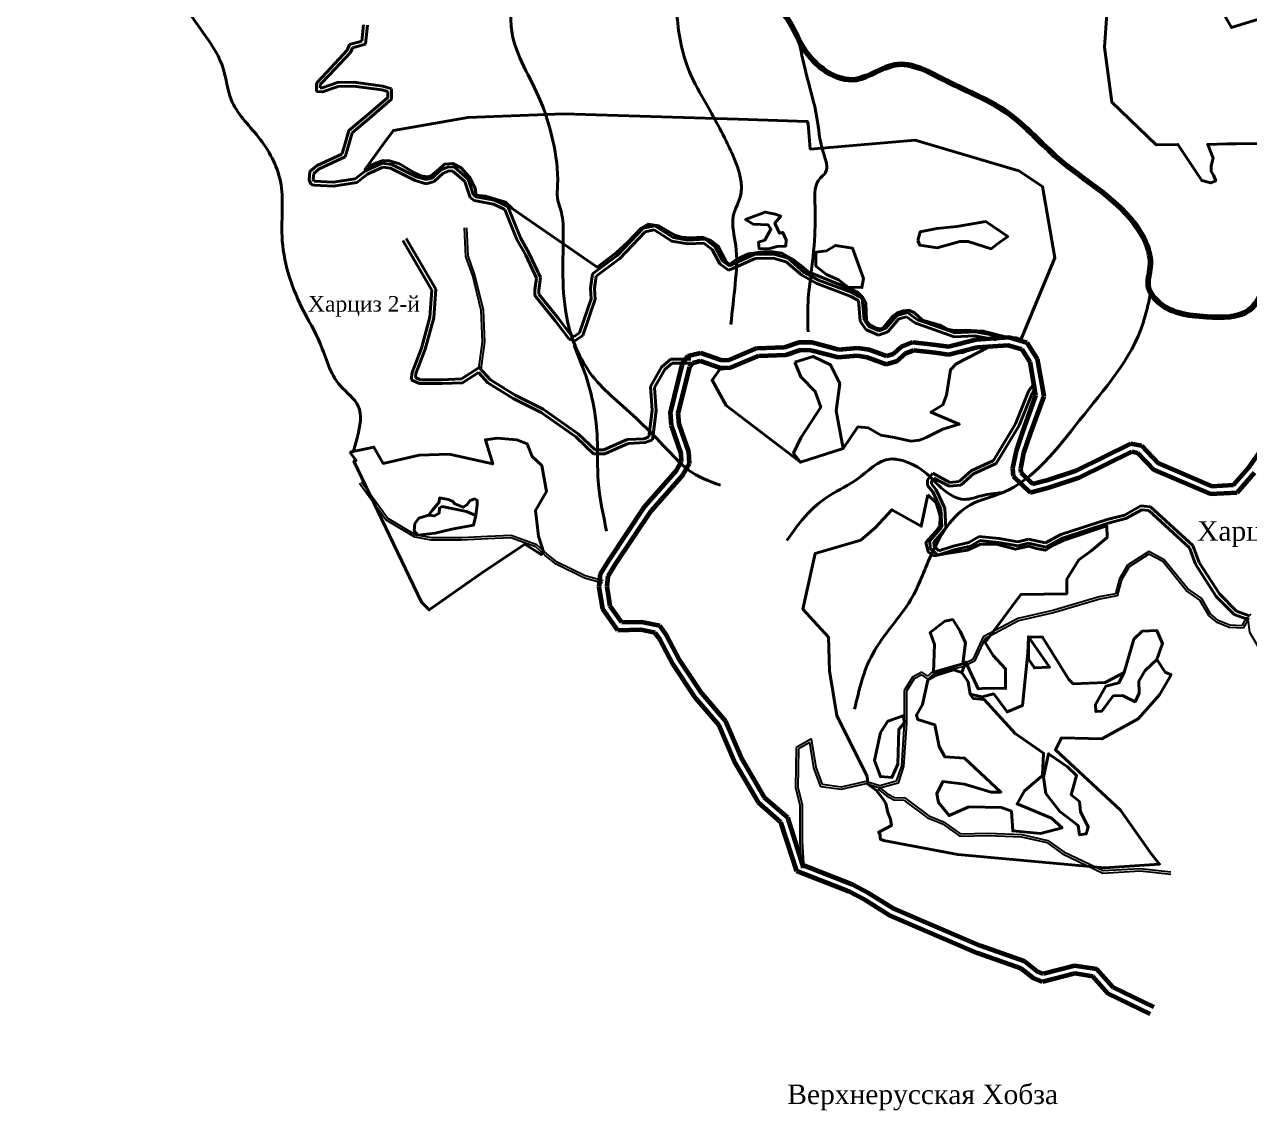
# Model space of a CAD drawing. Header units: millimetres. Extents: x 40855 to 2202492, y 65392 to 344450.
# Drawn here: x 48431 to 51570, y 65392 to 68175 of the extents above; entities that cross this region are included whole.
import ezdxf

# ---------------------------------------------------------------- set-up
doc = ezdxf.new("R2010")
doc.units = ezdxf.units.MM
for name, color, linetype in [('Дороги', 7, 'Continuous'), ('Земли Солох-аул чая кадастр', 192, 'Continuous'), ('Ручьи', 5, 'Continuous'), ('Чайные плантации', 1, 'Continuous'), ('Чайные плантации заbрошенные', 6, 'Continuous'), ('Чайные плантации заросшие лесом', 3, 'Continuous')]:
    doc.layers.add(name, color=color, linetype=linetype)
doc.styles.get("Standard").update_dxf_attribs({"font": 'TIMES.TTF'})

msp = doc.modelspace()

# ---------------------------------------------------------------- linework, layer by layer
at = {"layer": 'Дороги', "lineweight": 40}
for p, q in [((49295, 68132.8, 100), (49299.4, 68174.8, 100)), ((49304.3, 68125, 100), (49309.4, 68173.7, 100)), ((49263.6, 68124.1, 100), (49295, 68132.8, 100)), ((49205, 68053.3, 100), (49257.4, 68109.2, 100)), ((49212.3, 68046.4, 100), (49266, 68103.7, 100)), ((49257.4, 68109.2, 100), (49263.6, 68124.1, 100)), ((49266, 68103.7, 100), (49270.9, 68115.8, 100)), ((49270.9, 68115.8, 100), (49304.3, 68125, 100)), ((49178.7, 68025.3, 100), (49205, 68053.3, 100)), ((49188.7, 68021.4, 100), (49212.3, 68046.4, 100)), ((49178.7, 68003.5, 100), (49178.7, 68025.3, 100)), ((49194.5, 68002.6, 100), (49178.7, 68003.5, 100)), ((49188.7, 68012.9, 100), (49188.7, 68021.4, 100)), ((49193.1, 68012.7, 100), (49188.7, 68012.9, 100)), ((49232.9, 68026.5, 100), (49193.1, 68012.7, 100)), ((49234.7, 68016.6, 100), (49194.5, 68002.6, 100)), ((49274.6, 68027.5, 100), (49232.9, 68026.5, 100)), ((49274, 68017.4, 100), (49234.7, 68016.6, 100)), ((49346.6, 68007.8, 100), (49274, 68017.4, 100)), ((49348.7, 68017.6, 100), (49274.6, 68027.5, 100)), ((49361.5, 68003.5, 100), (49346.6, 68007.8, 100)), ((49371.5, 68010.9, 100), (49348.7, 68017.6, 100)), ((49361.5, 67988.6, 100), (49361.5, 68003.5, 100)), ((49371.5, 67984, 100), (49371.5, 68010.9, 100)), ((49307.6, 67941.8, 100), (49361.5, 67988.6, 100)), ((49314.1, 67934.1, 100), (49371.5, 67984, 100)), ((49261.9, 67903.8, 100), (49307.6, 67941.8, 100)), ((49270.7, 67898.1, 100), (49314.1, 67934.1, 100)), ((49250.3, 67864.4, 100), (49261.9, 67903.8, 100)), ((49259.9, 67861.5, 100), (49270.7, 67898.1, 100)), ((49244.1, 67843.5, 100), (49250.3, 67864.4, 100)), ((49252.4, 67836.3, 100), (49259.9, 67861.5, 100)), ((49162.1, 67798.6, 100), (49180.6, 67814.1, 100)), ((49180.6, 67814.1, 100), (49244.1, 67843.5, 100)), ((49186, 67805.5, 100), (49252.4, 67836.3, 100)), ((49347, 67819.7, 100), (49304.8, 67800.3, 100)), ((49371.6, 67816.8, 100), (49347, 67819.7, 100)), ((49435.4, 67785.2, 100), (49371.6, 67816.8, 100)), ((49160.5, 67777.7, 100), (49162.1, 67798.6, 100)), ((49170.6, 67779.1, 100), (49171.7, 67793.6, 100)), ((49171.7, 67793.6, 100), (49186, 67805.5, 100)), ((49304.8, 67800.3, 100), (49278.1, 67780.2, 100)), ((49309.9, 67791.6, 100), (49282.1, 67770.7, 100)), ((49348.6, 67809.4, 100), (49309.9, 67791.6, 100)), ((49368.8, 67807.1, 100), (49348.6, 67809.4, 100)), ((49431.7, 67775.9, 100), (49368.8, 67807.1, 100)), ((49460.3, 67777.8, 100), (49435.4, 67785.2, 100)), ((49475.1, 67781.8, 100), (49460.3, 67777.8, 100)), ((49497.8, 67802.9, 100), (49475.1, 67781.8, 100)), ((49503.2, 67794.3, 100), (49480.1, 67772.8, 100)), ((49517, 67810.6, 100), (49497.8, 67802.9, 100)), ((49518.6, 67800.5, 100), (49503.2, 67794.3, 100)), ((49532.6, 67809.4, 100), (49517, 67810.6, 100)), ((49528.6, 67799.7, 100), (49518.6, 67800.5, 100)), ((49559.3, 67772.8, 100), (49528.6, 67799.7, 100)), ((49567.9, 67778.6, 100), (49532.6, 67809.4, 100)), ((49165.2, 67765.3, 100), (49160.5, 67777.7, 100)), ((49172.9, 67763.8, 100), (49165.2, 67765.3, 100)), ((49172.6, 67774, 100), (49170.6, 67779.1, 100)), ((49174.1, 67773.7, 100), (49172.6, 67774, 100)), ((49222.4, 67761.4, 100), (49172.9, 67763.8, 100)), ((49221.9, 67771.5, 100), (49174.1, 67773.7, 100)), ((49278.1, 67780.2, 100), (49221.9, 67771.5, 100)), ((49282.1, 67770.7, 100), (49222.4, 67761.4, 100)), ((49460.2, 67767.4, 100), (49431.7, 67775.9, 100)), ((49480.1, 67772.8, 100), (49460.2, 67767.4, 100)), ((49573.1, 67732.1, 100), (49559.3, 67772.8, 100)), ((49581.6, 67738.2, 100), (49567.9, 67778.6, 100)), ((49583.1, 67724.4, 100), (49573.1, 67732.1, 100)), ((49587.3, 67733.8, 100), (49581.6, 67738.2, 100)), ((49632.3, 67715.2, 100), (49583.1, 67724.4, 100)), ((49635.4, 67724.8, 100), (49587.3, 67733.8, 100)), ((49669.3, 67708.7, 100), (49635.4, 67724.8, 100)), ((49661.5, 67701.4, 100), (49632.3, 67715.2, 100)), ((49692.5, 67624.3, 100), (49661.5, 67701.4, 100)), ((49701.5, 67628.7, 100), (49669.3, 67708.7, 100)), ((50046.2, 67659.5, 100), (50015.9, 67653.5, 100)), ((50093.2, 67629.4, 100), (50046.2, 67659.5, 100)), ((49484.5, 67497, 100), (49408.7, 67626.7, 100)), ((49715.4, 67583.9, 100), (49692.5, 67624.3, 100)), ((49724.3, 67588.5, 100), (49701.5, 67628.7, 100)), ((50015.9, 67653.5, 100), (49949.3, 67583.3, 100)), ((50021, 67644.3, 100), (49956, 67575.8, 100)), ((50044.2, 67648.9, 100), (50021, 67644.3, 100)), ((50089.5, 67619.9, 100), (50044.2, 67648.9, 100)), ((50130.7, 67623, 100), (50093.2, 67629.4, 100)), ((50175.1, 67625.5, 100), (50130.7, 67623, 100)), ((50200.7, 67605.6, 100), (50175.1, 67625.5, 100)), ((49474.3, 67494.6, 100), (49400, 67621.6, 100)), ((50130.2, 67613, 100), (50089.5, 67619.9, 100)), ((50171.9, 67615.3, 100), (50130.2, 67613, 100)), ((50192.8, 67599, 100), (50171.9, 67615.3, 100)), ((50212.6, 67561.9, 100), (50192.8, 67599, 100)), ((50220.3, 67568.6, 100), (50200.7, 67605.6, 100)), ((49742.8, 67525.2, 100), (49715.4, 67583.9, 100)), ((49753.2, 67526.7, 100), (49724.3, 67588.5, 100)), ((49949.3, 67583.3, 100), (49886.3, 67536.1, 100)), ((49956, 67575.8, 100), (49895.6, 67530.6, 100)), ((50234.6, 67545.6, 100), (50212.6, 67561.9, 100)), ((50236.1, 67557, 100), (50220.3, 67568.6, 100)), ((50300.9, 67585.8, 100), (50242.3, 67559.5, 100)), ((50303.1, 67575.8, 100), (50246.3, 67550.3, 100)), ((50350.9, 67586.9, 100), (50300.9, 67585.8, 100)), ((50349.6, 67576.8, 100), (50303.1, 67575.8, 100)), ((50382.7, 67567.3, 100), (50349.6, 67576.8, 100)), ((50387.6, 67576.3, 100), (50350.9, 67586.9, 100)), ((50422.4, 67532.8, 100), (50382.7, 67567.3, 100)), ((50428.1, 67541, 100), (50387.6, 67576.3, 100)), ((49886.3, 67536.1, 100), (49880.9, 67499.5, 100)), ((49895.6, 67530.6, 100), (49891, 67499.2, 100)), ((50246.3, 67550.3, 100), (50234.6, 67545.6, 100)), ((50242.3, 67559.5, 100), (50236.1, 67557, 100)), ((50461.3, 67511.5, 100), (50422.4, 67532.8, 100)), ((50465.5, 67520.6, 100), (50428.1, 67541, 100)), ((49738.3, 67495.5, 100), (49742.8, 67525.2, 100)), ((49748.3, 67494.7, 100), (49753.2, 67526.7, 100)), ((49880.9, 67499.5, 100), (49883.2, 67472.6, 100)), ((49891, 67499.2, 100), (49893.3, 67471.4, 100)), ((50546.6, 67479.1, 100), (50461.3, 67511.5, 100)), ((50550.7, 67488.3, 100), (50465.5, 67520.6, 100)), ((49469.5, 67425.2, 100), (49474.3, 67494.6, 100)), ((49479.4, 67423.5, 100), (49484.5, 67497, 100)), ((49738.3, 67481, 100), (49738.3, 67495.5, 100)), ((49791.6, 67415.5, 100), (49738.3, 67481, 100)), ((49748.3, 67484.5, 100), (49748.3, 67494.7, 100)), ((49799.5, 67421.7, 100), (49748.3, 67484.5, 100)), ((49883.2, 67472.6, 100), (49852.9, 67384.9, 100)), ((49893.3, 67471.4, 100), (49861.3, 67378.4, 100)), ((50567.9, 67468.1, 100), (50546.6, 67479.1, 100)), ((50577.4, 67474.5, 100), (50550.7, 67488.3, 100)), ((50572.3, 67415.2, 100), (50567.9, 67468.1, 100)), ((50582.1, 67418.7, 100), (50577.4, 67474.5, 100)), ((50693.2, 67437.4, 100), (50666, 67429.9, 100)), ((50718.8, 67418.8, 100), (50693.2, 67437.4, 100)), ((49448, 67346.1, 100), (49469.5, 67425.2, 100)), ((49457.5, 67343, 100), (49479.4, 67423.5, 100)), ((49826.5, 67369.4, 100), (49791.6, 67415.5, 100)), ((49832.5, 67377.9, 100), (49799.5, 67421.7, 100)), ((50587, 67393.9, 100), (50572.3, 67415.2, 100)), ((50593.7, 67401.9, 100), (50582.1, 67418.7, 100)), ((50666, 67429.9, 100), (50637, 67396.5, 100)), ((50671.6, 67421.1, 100), (50642.9, 67388, 100)), ((50691.2, 67426.5, 100), (50671.6, 67421.1, 100)), ((50714.2, 67409.8, 100), (50691.2, 67426.5, 100)), ((50739.2, 67401.5, 100), (50714.2, 67409.8, 100)), ((50742.5, 67411, 100), (50718.8, 67418.8, 100)), ((50814.8, 67385.5, 100), (50742.5, 67411, 100)), ((49839.3, 67375.8, 100), (49832.5, 67377.9, 100)), ((49852.9, 67384.9, 100), (49839.3, 67375.8, 100)), ((49861.3, 67378.4, 100), (49840.8, 67364.8, 100)), ((50619.4, 67379.2, 100), (50587, 67393.9, 100)), ((50619.7, 67390, 100), (50593.7, 67401.9, 100)), ((50642.9, 67388, 100), (50619.4, 67379.2, 100)), ((50637, 67396.5, 100), (50619.7, 67390, 100)), ((50813.3, 67375.4, 100), (50739.2, 67401.5, 100)), ((50866, 67377.5, 100), (50813.3, 67375.4, 100)), ((50866.7, 67387.5, 100), (50814.8, 67385.5, 100)), ((50921.3, 67367.6, 100), (50866, 67377.5, 100)), ((50923.1, 67377.4, 100), (50866.7, 67387.5, 100)), ((49424, 67283.8, 100), (49448, 67346.1, 100)), ((49433.8, 67281.3, 100), (49457.5, 67343, 100)), ((49840.8, 67364.8, 100), (49826.5, 67369.4, 100)), ((50086.6, 67317.8, 100), (50063.3, 67297.4, 100)), ((50138.3, 67317.8, 100), (50086.6, 67317.8, 100)), ((49421.6, 67264.6, 100), (49424, 67283.8, 100)), ((49432.4, 67270.8, 100), (49433.8, 67281.3, 100)), ((49595.9, 67296.8, 100), (49550.3, 67267.3, 100)), ((49594.2, 67283.8, 100), (49553.4, 67257.4, 100)), ((49618.1, 67257.4, 100), (49594.2, 67283.8, 100)), ((49624.6, 67265.2, 100), (49595.9, 67296.8, 100)), ((50063.3, 67297.4, 100), (50034.6, 67247.8, 100)), ((50071.2, 67291, 100), (50044.8, 67245.5, 100)), ((50090.3, 67307.8, 100), (50071.2, 67291, 100)), ((50138.3, 67307.8, 100), (50090.3, 67307.8, 100)), ((49443.2, 67255, 100), (49421.6, 67264.6, 100)), ((49445.3, 67265, 100), (49432.4, 67270.8, 100)), ((49500.7, 67255, 100), (49443.2, 67255, 100)), ((49500.5, 67265, 100), (49445.3, 67265, 100)), ((49550.3, 67267.3, 100), (49500.5, 67265, 100)), ((49553.4, 67257.4, 100), (49500.7, 67255, 100)), ((49682.9, 67216.7, 100), (49618.1, 67257.4, 100)), ((49687.8, 67225.4, 100), (49624.6, 67265.2, 100)), ((50034.6, 67247.8, 100), (50039.5, 67185.8, 100)), ((51015.1, 67249.3, 100), (51004.9, 67237.5, 100)), ((49754.8, 67180.8, 100), (49682.9, 67216.7, 100)), ((49759.9, 67189.4, 100), (49687.8, 67225.4, 100)), ((50044.8, 67245.5, 100), (50049.6, 67185.6, 100)), ((51004.9, 67237.5, 100), (50970.4, 67152.4, 100)), ((51013.5, 67232.2, 100), (50979.4, 67147.9, 100)), ((51022.6, 67242.8, 100), (51013.5, 67232.2, 100)), ((49849.8, 67126.2, 100), (49759.9, 67189.4, 100)), ((50039.5, 67185.8, 100), (50030.9, 67118.5, 100)), ((50049.6, 67185.6, 100), (50040, 67111.3, 100)), ((49843.5, 67118.5, 100), (49754.8, 67180.8, 100)), ((49893, 67085.4, 100), (49849.8, 67126.2, 100)), ((50970.4, 67152.4, 100), (50913.9, 67057.8, 100)), ((50979.4, 67147.9, 100), (50920.9, 67050, 100)), ((49889, 67075.4, 100), (49843.5, 67118.5, 100)), ((49940.1, 67096.5, 100), (49915.6, 67085.4, 100)), ((49975.4, 67111.6, 100), (49940.1, 67096.5, 100)), ((49977.7, 67101.7, 100), (49944.1, 67087.3, 100)), ((50018.7, 67114, 100), (49975.4, 67111.6, 100)), ((50020.8, 67104.1, 100), (49977.7, 67101.7, 100)), ((50030.9, 67118.5, 100), (50018.7, 67114, 100)), ((50040, 67111.3, 100), (50020.8, 67104.1, 100)), ((49917.8, 67075.4, 100), (49889, 67075.4, 100)), ((49915.6, 67085.4, 100), (49893, 67085.4, 100)), ((49944.1, 67087.3, 100), (49917.8, 67075.4, 100)), ((50856.9, 67031.9, 100), (50826.3, 67004.3, 100)), ((50913.9, 67057.8, 100), (50856.9, 67031.9, 100)), ((50920.9, 67050, 100), (50862.4, 67023.5, 100)), ((50758.1, 67025.2, 100), (50744.8, 67008.2, 100)), ((50744.8, 67008.2, 100), (50744.8, 66994.3, 100)), ((50760.8, 67012.5, 100), (50754.8, 67004.7, 100)), ((50754.8, 67004.7, 100), (50754.8, 66997.9, 100)), ((50754.8, 66997.9, 100), (50766.8, 66983.3, 100)), ((50802.3, 67002.1, 100), (50758.1, 67025.2, 100)), ((50800.3, 66991.9, 100), (50760.8, 67012.5, 100)), ((50826.3, 67004.3, 100), (50802.3, 67002.1, 100)), ((50862.4, 67023.5, 100), (50830.5, 66994.6, 100)), ((50744.8, 66994.3, 100), (50758.3, 66977.9, 100)), ((50758.3, 66977.9, 100), (50779.2, 66933.7, 100)), ((50766.8, 66983.3, 100), (50789.1, 66936.2, 100)), ((50830.5, 66994.6, 100), (50800.3, 66991.9, 100)), ((50779.2, 66933.7, 100), (50781.5, 66888.2, 100)), ((50789.1, 66936.2, 100), (50791.7, 66884.7, 100)), ((51249.6, 66918.4, 100), (51291.8, 66942, 100)), ((51291.8, 66942, 100), (51316.1, 66939.2, 100)), ((51316.1, 66939.2, 100), (51424.8, 66840.2, 100)), ((51086.7, 66868.4, 100), (51205.1, 66907, 100)), ((51205.1, 66907, 100), (51249.6, 66918.4, 100)), ((51207.9, 66897.4, 100), (51253.3, 66909.1, 100)), ((51253.3, 66909.1, 100), (51293.9, 66931.7, 100)), ((51293.9, 66931.7, 100), (51311.7, 66929.7, 100)), ((51311.7, 66929.7, 100), (51416.3, 66834.5, 100)), ((50781.5, 66888.2, 100), (50750.5, 66852.1, 100)), ((50791.7, 66884.7, 100), (50760.8, 66848.7, 100)), ((51090.7, 66859.2, 100), (51207.9, 66897.4, 100)), ((50750.5, 66852.1, 100), (50752, 66832.9, 100)), ((50760.8, 66848.7, 100), (50761.7, 66837.6, 100)), ((50810.6, 66838.4, 100), (50850.9, 66847.9, 100)), ((50850.9, 66847.9, 100), (50877.5, 66863.3, 100)), ((50854.6, 66838.5, 100), (50879.7, 66853, 100)), ((50877.5, 66863.3, 100), (50928.1, 66858.1, 100)), ((50879.7, 66853, 100), (50926.7, 66848.2, 100)), ((50926.7, 66848.2, 100), (50976.4, 66839.3, 100)), ((50928.1, 66858.1, 100), (50976.1, 66849.6, 100)), ((50976.1, 66849.6, 100), (51003.5, 66856.4, 100)), ((50976.4, 66839.3, 100), (51003.7, 66846.2, 100)), ((51003.5, 66856.4, 100), (51047.3, 66847, 100)), ((51003.7, 66846.2, 100), (51048.8, 66836.4, 100)), ((51047.3, 66847, 100), (51086.7, 66868.4, 100)), ((51048.8, 66836.4, 100), (51090.7, 66859.2, 100)), ((51424.8, 66840.2, 100), (51440.7, 66796.6, 100)), ((50752, 66832.9, 100), (50771.2, 66815.1, 100)), ((50761.7, 66837.6, 100), (50773.7, 66826.4, 100)), ((50771.2, 66815.1, 100), (50813.3, 66828.8, 100)), ((50773.7, 66826.4, 100), (50810.6, 66838.4, 100)), ((50813.3, 66828.8, 100), (50854.6, 66838.5, 100)), ((51416.3, 66834.5, 100), (51431.7, 66792.1, 100)), ((51431.7, 66792.1, 100), (51484.9, 66710, 100)), ((51440.7, 66796.6, 100), (51492.7, 66716.3, 100)), ((51492.7, 66716.3, 100), (51536.6, 66671.9, 100)), ((51484.9, 66710, 100), (51531.1, 66663.2, 100)), ((51531.1, 66663.2, 100), (51563.9, 66651.3, 100)), ((51536.6, 66671.9, 100), (51567.3, 66660.7, 100))]:
    msp.add_line(p, q, dxfattribs=at)
at = {"layer": 'Дороги'}
for p, q in [((49561.4, 67581.1, 100), (49557.8, 67654, 100)), ((49567.3, 67582.2, 100), (49563.8, 67654.2, 100)), ((49579.2, 67531.3, 100), (49561.4, 67581.1, 100)), ((49584.9, 67533, 100), (49567.3, 67582.2, 100)), ((49600.5, 67442.4, 100), (49579.2, 67531.3, 100)), ((49606.5, 67443.2, 100), (49584.9, 67533, 100)), ((49604.1, 67362.4, 100), (49600.5, 67442.4, 100)), ((49610.1, 67362.1, 100), (49606.5, 67443.2, 100)), ((49595.2, 67293, 100), (49604.1, 67362.4, 100)), ((49601.1, 67292.3, 100), (49610.1, 67362.1, 100)), ((49356.4, 66906.1, 100), (49289.3, 66999.3, 100)), ((49360.6, 66910.6, 100), (49294.2, 67002.8, 100)), ((49431, 66861.3, 100), (49356.4, 66906.1, 100)), ((49433.2, 66867.1, 100), (49360.6, 66910.6, 100)), ((49473.9, 66853.9, 100), (49431, 66861.3, 100)), ((49474.4, 66859.9, 100), (49433.2, 66867.1, 100)), ((49550.4, 66853.9, 100), (49473.9, 66853.9, 100)), ((49550.2, 66859.9, 100), (49474.4, 66859.9, 100)), ((49617.3, 66863.6, 100), (49550.2, 66859.9, 100)), ((49617.5, 66857.6, 100), (49550.4, 66853.9, 100)), ((49678.2, 66865.5, 100), (49617.3, 66863.6, 100)), ((49677.2, 66859.5, 100), (49617.5, 66857.6, 100)), ((49740.6, 66837.1, 100), (49677.2, 66859.5, 100)), ((49743.8, 66842.3, 100), (49678.2, 66865.5, 100)), ((49768.8, 66819.3, 100), (49743.8, 66842.3, 100)), ((49764.9, 66814.7, 100), (49740.6, 66837.1, 100)), ((49792.9, 66792.4, 100), (49764.9, 66814.7, 100)), ((49796.1, 66797.5, 100), (49768.8, 66819.3, 100)), ((51312, 66825.2, 100), (51257, 66790, 100)), ((51312.2, 66818.2, 100), (51261.5, 66785.7, 100)), ((51351.6, 66803.6, 100), (51312, 66825.2, 100)), ((51347.7, 66798.9, 100), (51312.2, 66818.2, 100)), ((49865.6, 66756.9, 100), (49792.9, 66792.4, 100)), ((49867.7, 66762.6, 100), (49796.1, 66797.5, 100)), ((51257, 66790, 100), (51236.6, 66754.6, 100)), ((51261.5, 66785.7, 100), (51242.2, 66752.3, 100)), ((51407.6, 66724.9, 100), (51347.7, 66798.9, 100)), ((51411.7, 66729.3, 100), (51351.6, 66803.6, 100)), ((49912.2, 66743.9, 100), (49865.6, 66756.9, 100)), ((49913.8, 66749.7, 100), (49867.7, 66762.6, 100)), ((51236.6, 66754.6, 100), (51226.2, 66716.8, 100)), ((51242.2, 66752.3, 100), (51231, 66711.7, 100)), ((51226.2, 66716.8, 100), (51184.9, 66708.4, 100)), ((51443.1, 66700.5, 100), (51407.6, 66724.9, 100)), ((51447.7, 66704.7, 100), (51411.7, 66729.3, 100)), ((51184.9, 66708.4, 100), (51066.1, 66673.9, 100)), ((51186.4, 66702.6, 100), (51067.6, 66668.1, 100)), ((51231, 66711.7, 100), (51186.4, 66702.6, 100)), ((51465.4, 66661, 100), (51443.1, 66700.5, 100)), ((51470.1, 66664.8, 100), (51447.7, 66704.7, 100)), ((50976.1, 66653, 100), (50887.3, 66605.8, 100)), ((51066.1, 66673.9, 100), (50976.1, 66653, 100)), ((51067.6, 66668.1, 100), (50978.3, 66647.3, 100)), ((51486.8, 66642.7, 100), (51465.4, 66661, 100)), ((51489.9, 66647.9, 100), (51470.1, 66664.8, 100)), ((51562.7, 66656.8, 100), (51550.3, 66634.7, 100)), ((51567.9, 66653.9, 100), (51553.7, 66628.5, 100)), ((51564.5, 66656.7, 100), (51569.6, 66618.3, 100)), ((51567.1, 66658.5, 100), (51574.6, 66665.4, 100)), ((50978.3, 66647.3, 100), (50891.9, 66601.4, 100)), ((51518.2, 66630.5, 100), (51486.8, 66642.7, 100)), ((51519.5, 66636.5, 100), (51489.9, 66647.9, 100)), ((51553.7, 66628.5, 100), (51518.2, 66630.5, 100)), ((51550.3, 66634.7, 100), (51519.5, 66636.5, 100)), ((50887.3, 66605.8, 100), (50860.7, 66547.9, 100)), ((50891.9, 66601.4, 100), (50865.3, 66543.5, 100)), ((51569.6, 66618.3, 100), (51603.6, 66561.5, 100)), ((50794.8, 66525.5, 100), (50754.6, 66514, 100)), ((50836.5, 66535.4, 100), (50794.8, 66525.5, 100)), ((50838.6, 66529.8, 100), (50796.3, 66519.7, 100)), ((50860.7, 66547.9, 100), (50836.5, 66535.4, 100)), ((50865.3, 66543.5, 100), (50838.6, 66529.8, 100)), ((50706.7, 66503.1, 100), (50684.7, 66469.1, 100)), ((50710.9, 66498.5, 100), (50690.7, 66467.3, 100)), ((50730.6, 66515.6, 100), (50706.7, 66503.1, 100)), ((50730.2, 66508.6, 100), (50710.9, 66498.5, 100)), ((50746.7, 66497.6, 100), (50730.2, 66508.6, 100)), ((50746, 66505.3, 100), (50730.6, 66515.6, 100)), ((50754.6, 66514, 100), (50746, 66505.3, 100)), ((50757.8, 66508.6, 100), (50746.7, 66497.6, 100)), ((50796.3, 66519.7, 100), (50757.8, 66508.6, 100)), ((50684.7, 66469.1, 100), (50684.9, 66384, 100)), ((50690.7, 66467.3, 100), (50690.9, 66383.8, 100)), ((50684.9, 66384, 100), (50677.8, 66275.4, 100)), ((50690.9, 66383.8, 100), (50683.7, 66274.3, 100)), ((50447.4, 66344.8, 100), (50408.2, 66322.7, 100)), ((50459.5, 66272.2, 100), (50447.4, 66344.8, 100)), ((50408.2, 66322.7, 100), (50406.4, 66220.4, 100)), ((50414.2, 66319.2, 100), (50412.4, 66221.1, 100)), ((50442.9, 66335.3, 100), (50414.2, 66319.2, 100)), ((50453.7, 66270.7, 100), (50442.9, 66335.3, 100)), ((50677.8, 66275.4, 100), (50664.7, 66236.1, 100)), ((50683.7, 66274.3, 100), (50669.4, 66231.1, 100)), ((50471.7, 66222.2, 100), (50453.7, 66270.7, 100)), ((50476.1, 66227.6, 100), (50459.5, 66272.2, 100)), ((50406.4, 66220.4, 100), (50417.7, 66175.2, 100)), ((50412.4, 66221.1, 100), (50423.7, 66175.9, 100)), ((50523.8, 66215, 100), (50471.7, 66222.2, 100)), ((50523.5, 66221.1, 100), (50476.1, 66227.6, 100)), ((50586.9, 66235.6, 100), (50523.5, 66221.1, 100)), ((50586.7, 66229.4, 100), (50523.8, 66215, 100)), ((50622.6, 66218.6, 100), (50586.7, 66229.4, 100)), ((50622.7, 66224.8, 100), (50586.9, 66235.6, 100)), ((50617.4, 66216.8, 100), (50639.3, 66198.7, 100)), ((50621.2, 66221.4, 100), (50642.6, 66203.7, 100)), ((50669.4, 66231.1, 100), (50622.6, 66218.6, 100)), ((50664.7, 66236.1, 100), (50622.7, 66224.8, 100)), ((50639.3, 66198.7, 100), (50658.8, 66188.4, 100)), ((50642.6, 66203.7, 100), (50660.3, 66194.4, 100)), ((50658.8, 66188.4, 100), (50684.4, 66187.5, 100)), ((50660.3, 66194.4, 100), (50686.4, 66193.4, 100)), ((50684.4, 66187.5, 100), (50745, 66142.5, 100)), ((50686.4, 66193.4, 100), (50748, 66147.7, 100)), ((50417.7, 66175.2, 100), (50417.7, 66080.9, 100)), ((50423.7, 66175.9, 100), (50423.7, 66081.1, 100)), ((50745, 66142.5, 100), (50783.3, 66126.6, 100)), ((50748, 66147.7, 100), (50786.2, 66131.9, 100)), ((50783.3, 66126.6, 100), (50827.3, 66095.1, 100)), ((50786.2, 66131.9, 100), (50829.1, 66101.1, 100)), ((50827.3, 66095.1, 100), (50899.9, 66097, 100)), ((50829.1, 66101.1, 100), (50900, 66103, 100)), ((50899.9, 66097, 100), (50985.9, 66093.3, 100)), ((50900, 66103, 100), (50986.7, 66099.3, 100)), ((50985.9, 66093.3, 100), (51050.4, 66078.8, 100)), ((50986.7, 66099.3, 100), (51052.9, 66084.4, 100)), ((50417.7, 66080.9, 100), (50422.2, 66013, 100)), ((50423.7, 66081.1, 100), (50428.2, 66013.4, 100)), ((51050.4, 66078.8, 100), (51091, 66050.4, 100)), ((51052.9, 66084.4, 100), (51094, 66055.6, 100)), ((51094, 66055.6, 100), (51195.2, 66007, 100)), ((51091, 66050.4, 100), (51194, 66001, 100)), ((51194, 66001, 100), (51289.7, 66006.3, 100)), ((51195.2, 66007, 100), (51289.8, 66012.3, 100)), ((51289.7, 66006.3, 100), (51368, 65998.4, 100)), ((51289.8, 66012.3, 100), (51368.6, 66004.4, 100))]:
    msp.add_line(p, q, dxfattribs=at)
at = {"layer": 'Дороги', "lineweight": 60}
for p, q in [((50869.4, 67368, 100), (50953.5, 67374.2, 100)), ((50953.5, 67374.2, 100), (50999.7, 67360.4, 100)), ((50235.5, 67315.3, 100), (50307.8, 67346.1, 100)), ((50307.8, 67346.1, 100), (50378, 67348.8, 100)), ((50378, 67348.8, 100), (50415.8, 67361.7, 100)), ((50381.7, 67328.9, 100), (50419, 67341.7, 100)), ((50415.8, 67361.7, 100), (50448.7, 67361.2, 100)), ((50419, 67341.7, 100), (50445.9, 67341.2, 100)), ((50448.7, 67361.2, 100), (50517.7, 67342.8, 100)), ((50517.7, 67342.8, 100), (50565.3, 67347, 100)), ((50565.3, 67347, 100), (50595.2, 67342.2, 100)), ((50595.2, 67342.2, 100), (50639.7, 67326.3, 100)), ((50657.4, 67331.2, 100), (50676.9, 67349.5, 100)), ((50676.9, 67349.5, 100), (50707.5, 67361.1, 100)), ((50707.5, 67361.1, 100), (50766.6, 67354.4, 100)), ((50766.6, 67354.4, 100), (50798.3, 67350.1, 100)), ((50798.3, 67350.1, 100), (50869.4, 67368, 100)), ((50799.5, 67329.8, 100), (50872.6, 67348.2, 100)), ((50872.6, 67348.2, 100), (50951.3, 67354, 100)), ((50951.3, 67354, 100), (50986.7, 67343.4, 100)), ((50986.7, 67343.4, 100), (51006.9, 67311.1, 100)), ((50999.7, 67360.4, 100), (51025.9, 67318.4, 100)), ((50117.2, 67306.8, 100), (50131.6, 67326.4, 100)), ((50131.6, 67326.4, 100), (50164.3, 67334.3, 100)), ((50143.4, 67308.7, 100), (50163.2, 67313.4, 100)), ((50163.2, 67313.4, 100), (50211.5, 67296.1, 100)), ((50164.3, 67334.3, 100), (50215.3, 67316, 100)), ((50215.3, 67316, 100), (50235.5, 67315.3, 100)), ((50239.3, 67295.2, 100), (50312.3, 67326.3, 100)), ((50312.3, 67326.3, 100), (50381.7, 67328.9, 100)), ((50445.9, 67341.2, 100), (50515.9, 67322.5, 100)), ((50515.9, 67322.5, 100), (50564.6, 67326.9, 100)), ((50564.6, 67326.9, 100), (50590.2, 67322.7, 100)), ((50590.2, 67322.7, 100), (50639, 67305.3, 100)), ((50639, 67305.3, 100), (50667.5, 67313.2, 100)), ((50639.7, 67326.3, 100), (50657.4, 67331.2, 100)), ((50667.5, 67313.2, 100), (50687.7, 67332.2, 100)), ((50687.7, 67332.2, 100), (50710, 67340.6, 100)), ((50710, 67340.6, 100), (50764.2, 67334.5, 100)), ((50764.2, 67334.5, 100), (50799.5, 67329.8, 100)), ((51006.9, 67311.1, 100), (51021.9, 67224.4, 100)), ((51025.9, 67318.4, 100), (51042.5, 67222.6, 100)), ((50085.9, 67181.4, 100), (50117.2, 67306.8, 100)), ((50106, 67179.7, 100), (50135.7, 67298.2, 100)), ((50135.7, 67298.2, 100), (50143.4, 67308.7, 100)), ((50211.5, 67296.1, 100), (50239.3, 67295.2, 100)), ((51021.9, 67224.4, 100), (50989.1, 67134, 100)), ((51042.5, 67222.6, 100), (51008, 67127.4, 100)), ((50088.5, 67147.4, 100), (50085.9, 67181.4, 100)), ((50108.2, 67151.5, 100), (50106, 67179.7, 100)), ((50113.4, 67076.4, 100), (50088.5, 67147.4, 100)), ((50133.3, 67080.3, 100), (50108.2, 67151.5, 100)), ((50989.1, 67134, 100), (50971.8, 67083.1, 100)), ((51008, 67127.4, 100), (50991.2, 67077.9, 100)), ((51126.2, 67032.8, 100), (51265.9, 67102, 100)), ((51265.9, 67102, 100), (51293.1, 67096.1, 100)), ((51293.1, 67096.1, 100), (51336.2, 67051.2, 100)), ((51567.5, 67039.5, 100), (51614.3, 67106.2, 100)), ((50114.3, 67055.1, 100), (50113.4, 67076.4, 100)), ((50134.6, 67050.3, 100), (50133.3, 67080.3, 100)), ((50971.8, 67083.1, 100), (50963, 67038.1, 100)), ((50991.2, 67077.9, 100), (50983.2, 67037, 100)), ((51133.8, 67014.3, 100), (51268.5, 67081, 100)), ((51268.5, 67081, 100), (51282.9, 67077.9, 100)), ((51282.9, 67077.9, 100), (51324.6, 67034.4, 100)), ((50020.7, 66941.1, 100), (50102.3, 67033.8, 100)), ((50102.3, 67033.8, 100), (50114.3, 67055.1, 100)), ((50118.7, 67022.1, 100), (50134.6, 67050.3, 100)), ((50963, 67038.1, 100), (50964.7, 67018.2, 100)), ((50983.2, 67037, 100), (50984, 67027.4, 100)), ((51050.2, 67007.7, 100), (51126.2, 67032.8, 100)), ((51324.6, 67034.4, 100), (51469.3, 66972.5, 100)), ((51336.2, 67051.2, 100), (51472.8, 66992.7, 100)), ((51528.6, 66995.7, 100), (51567.5, 67039.5, 100)), ((50036.6, 66928.9, 100), (50118.7, 67022.1, 100)), ((50964.7, 67018.2, 100), (51008.3, 66975.8, 100)), ((50984, 67027.4, 100), (51014.1, 66998.1, 100)), ((51014.1, 66998.1, 100), (51050.2, 67007.7, 100)), ((51055.9, 66988.5, 100), (51133.8, 67014.3, 100)), ((51538, 66976.2, 100), (51583.2, 67027.1, 100)), ((51008.3, 66975.8, 100), (51055.9, 66988.5, 100)), ((51469.3, 66972.5, 100), (51538, 66976.2, 100)), ((51472.8, 66992.7, 100), (51528.6, 66995.7, 100)), ((49927.9, 66802, 100), (50020.7, 66941.1, 100)), ((49944.7, 66791.2, 100), (50036.6, 66928.9, 100)), ((49907, 66767.9, 100), (49927.9, 66802, 100)), ((49926.4, 66761.3, 100), (49944.7, 66791.2, 100)), ((49903.2, 66734.3, 100), (49907, 66767.9, 100)), ((49923.4, 66734.8, 100), (49926.4, 66761.3, 100)), ((49912.7, 66677, 100), (49903.2, 66734.3, 100)), ((49931.7, 66684.8, 100), (49923.4, 66734.8, 100)), ((49961.6, 66642.8, 100), (49931.7, 66684.8, 100)), ((49951.5, 66622.5, 100), (49912.7, 66677, 100)), ((50010.2, 66624.1, 100), (49951.5, 66622.5, 100)), ((50011.9, 66644.1, 100), (49961.6, 66642.8, 100)), ((50047.1, 66616.5, 100), (50010.2, 66624.1, 100)), ((50058.8, 66634.5, 100), (50011.9, 66644.1, 100)), ((50075.9, 66610.6, 100), (50058.8, 66634.5, 100)), ((50058.8, 66600.1, 100), (50047.1, 66616.5, 100)), ((50092.8, 66535.6, 100), (50058.8, 66600.1, 100)), ((50110.1, 66545.8, 100), (50075.9, 66610.6, 100)), ((50150.3, 66448.8, 100), (50092.8, 66535.6, 100)), ((50166.3, 66460.9, 100), (50110.1, 66545.8, 100)), ((50210.1, 66379.7, 100), (50150.3, 66448.8, 100)), ((50227.3, 66390.4, 100), (50166.3, 66460.9, 100)), ((50249.4, 66287.7, 100), (50210.1, 66379.7, 100)), ((50267.3, 66296.7, 100), (50227.3, 66390.4, 100)), ((50311.8, 66182, 100), (50249.4, 66287.7, 100)), ((50327.4, 66194.9, 100), (50267.3, 66296.7, 100)), ((50369.2, 66131.6, 100), (50311.8, 66182, 100)), ((50386.6, 66143, 100), (50327.4, 66194.9, 100)), ((50409.5, 66005.8, 100), (50369.2, 66131.6, 100)), ((50425.7, 66020.9, 100), (50386.6, 66143, 100)), ((50543.5, 65953.4, 100), (50409.5, 66005.8, 100)), ((50551.8, 65971.6, 100), (50425.7, 66020.9, 100)), ((50593.8, 65949.6, 100), (50551.8, 65971.6, 100)), ((50583.8, 65932.3, 100), (50543.5, 65953.4, 100)), ((50646.2, 65893, 100), (50583.8, 65932.3, 100)), ((50655.6, 65910.8, 100), (50593.8, 65949.6, 100)), ((50880.2, 65814.3, 100), (50655.6, 65910.8, 100)), ((50872.9, 65795.7, 100), (50646.2, 65893, 100)), ((50994.1, 65774.3, 100), (50880.2, 65814.3, 100)), ((50984.3, 65756.5, 100), (50872.9, 65795.7, 100)), ((51024.9, 65749.8, 100), (50994.1, 65774.3, 100)), ((51014.6, 65732.4, 100), (50984.3, 65756.5, 100)), ((51041.1, 65742.8, 100), (51024.9, 65749.8, 100)), ((51122.4, 65743.1, 100), (51039.5, 65721.8, 100)), ((51121.4, 65763.5, 100), (51041.1, 65742.8, 100)), ((51178.9, 65754.7, 100), (51121.4, 65763.5, 100)), ((51168.7, 65736, 100), (51122.4, 65743.1, 100)), ((51220.3, 65707.7, 100), (51178.9, 65754.7, 100)), ((51039.5, 65721.8, 100), (51014.6, 65732.4, 100)), ((51207.9, 65691.5, 100), (51168.7, 65736, 100)), ((51315.8, 65638.9, 100), (51207.9, 65691.5, 100)), ((51324.5, 65656.9, 100), (51220.3, 65707.7, 100))]:
    msp.add_line(p, q, dxfattribs=at)
at = {"layer": 'Земли Солох-аул чая кадастр', "lineweight": 40}
msp.add_lwpolyline([(52117.6, 67877.8), (51536.8, 67869.8), (51511.6, 67869.5), (51463.1, 67868.1), (51476.5, 67833), (51471.5, 67813.3), (51472.1, 67798.5), (51477.5, 67789.6), (51483.7, 67775), (51470.9, 67769.6), (51447.5, 67775.2), (51386.4, 67868), (51331.2, 67867), (51217.2, 67976.5), (51198.2, 68116.9), (51209.4, 68277.1), (51252.4, 68268), (51493.2, 68221.3), (51524, 68167.4), (51784.6, 68248.9)], dxfattribs=at)
for points in [[(49302.3, 67802.4), (49352.7, 67871.8), (49376, 67904), (49566.6, 67937.4), (49812.3, 67946.7), (50259.6, 67932.8), (50436.4, 67926.9), (50438.7, 67920.7), (50444.5, 67856.3), (50713.1, 67878.7), (50979.2, 67800), (51039.8, 67760.2), (51071.5, 67577.4), (50983.8, 67367.4), (50972, 67372.3), (50951.8, 67373.3), (50887.1, 67389.8), (50841.4, 67392.2), (50812.8, 67390.9), (50795.6, 67394.8), (50776.4, 67404.6), (50732.3, 67417.4), (50711.7, 67436.6), (50697.3, 67442.9), (50682.6, 67441.9), (50667.3, 67436.3), (50656.1, 67427.8), (50632.6, 67399.9), (50625.2, 67395.9), (50613.6, 67397), (50597.3, 67405.4), (50588.7, 67415.9), (50587, 67461.8), (50578.8, 67476.2), (50566.6, 67488.7), (50552.9, 67495.1), (50439.2, 67541.3), (50419, 67558.8), (50400.2, 67573), (50371.6, 67589.3), (50348.8, 67592.8), (50329.9, 67593.9), (50286.4, 67587.5), (50255.8, 67574.4), (50237.8, 67561.6), (50234, 67562.8), (50228.9, 67566.9), (50207.4, 67607.9), (50189.9, 67621.6), (50167, 67630.7), (50138.1, 67629), (50114.6, 67630), (50097.1, 67635.3), (50056.1, 67659.6), (50028.9, 67663.8), (50010.9, 67653.6), (49975.3, 67615.8), (49948.1, 67590.8), (49898.2, 67553.6), (49680.2, 67703.7), (49663.6, 67720.4), (49612.1, 67735.5), (49587.7, 67738.1), (49585.8, 67755.6), (49570.9, 67784.1), (49549.4, 67807.8), (49527.9, 67819.5), (49506.9, 67817.4), (49493.2, 67805), (49472.5, 67787.9), (49464, 67785.3), (49445.4, 67787.3), (49430.1, 67795.5), (49391.6, 67817.9), (49365.8, 67826.1), (49349.7, 67826.7), (49332.9, 67820.5), (49319.1, 67813.9)], [(50901.4, 67348.1), (50818.5, 67305.7), (50803.6, 67290.5), (50793.5, 67225.9), (50784.1, 67201.1), (50753.6, 67182.2), (50826.3, 67150.8), (50784.1, 67138.4), (50741.5, 67117.1), (50724.5, 67110.1), (50701.7, 67108), (50659.9, 67116.6), (50625.5, 67123.3), (50592.5, 67142.2), (50566.3, 67144.3), (50528.5, 67088.7), (50419, 67053.4), (50229, 67199.1), (50192.8, 67264.3), (50213.8, 67292.7), (50216.6, 67292), (50239.3, 67294.9), (50286.6, 67315.6), (50313.2, 67325.1), (50333, 67327.1), (50388.6, 67328.1), (50421.2, 67340.9), (50449.5, 67339.1), (50500.6, 67324.3), (50525.3, 67321.2), (50563.4, 67324.8), (50588.2, 67322.1), (50612.2, 67311.6), (50634.5, 67304.4), (50661.4, 67309.2), (50689.6, 67332.4), (50706.3, 67338.8), (50729.3, 67338.4), (50785.3, 67329.5), (50835.7, 67335.2), (50865.3, 67345.7), (50883.8, 67348.6)], [(49264.2, 67079.4), (49326, 67092.5), (49349.8, 67050.6), (49442.4, 67072), (49518.7, 67074.2), (49630.4, 67049.5), (49612, 67111.4), (49641.5, 67115.5), (49692.1, 67110.9), (49719.1, 67100.4), (49731.8, 67068.2), (49756, 67045.1), (49768.7, 66978.8), (49740.1, 66930.3), (49748.1, 66864.4), (49761.1, 66821.7), (49754.7, 66816.8), (49712.6, 66843.6), (49601.4, 66769.4), (49467.8, 66675.2), (49447.8, 66695.2), (49274.6, 67056.8), (49280.4, 67057.9)], [(50745.8, 66970.1), (50767, 66949.2), (50776.9, 66915.9), (50776.1, 66890.7), (50765.8, 66876.1), (50740.9, 66847.8), (50746.4, 66824.1), (50761.2, 66814), (50794, 66819.9), (50846.9, 66827.9), (50880.3, 66843.6), (50920.5, 66843.4), (50970.4, 66830.5), (51004.6, 66838.2), (51023.7, 66832.3), (51047.1, 66828.3), (51069.2, 66841.7), (51092.3, 66853), (51204.1, 66890.8), (51205, 66860.6), (51163.1, 66825.7), (51133, 66803.6), (51101.9, 66753.7), (51101.5, 66716.6), (50984.3, 66714.5), (50892.7, 66591.5), (50912.7, 66558.2), (50944.8, 66523.9), (50944.8, 66473.7), (50894.7, 66474.5), (50874.9, 66472.6), (50843.1, 66541.3), (50832.8, 66515.1), (50849.4, 66490.5), (50854.1, 66459.6), (50885.3, 66452.3), (50914.4, 66460.1), (50948.8, 66413.8), (50988.2, 66429.9), (51001.8, 66565.6), (51003.6, 66606.3), (51039.8, 66605.4), (51106.8, 66496.8), (51118.5, 66485.9), (51200.4, 66488.9), (51248.8, 66515), (51273.9, 66600.2), (51295.1, 66620.4), (51332.2, 66622.1), (51347.4, 66589), (51332.1, 66548), (51354.2, 66515.8), (51369, 66509), (51339.2, 66457.2), (51284.7, 66395.9), (51191.9, 66344.6), (51087.8, 66347.1), (51072.6, 66316.8), (51239.1, 66161.8), (51319.1, 66049.6), (51339.7, 66023.9), (51198, 66014), (50822.4, 66048.8), (50631.7, 66084.2), (50624.1, 66087.3), (50623.6, 66088.7), (50623.4, 66098.2), (50620, 66105.8), (50652.5, 66122.5), (50650.3, 66139), (50642.8, 66156.3), (50638, 66178.8), (50631.3, 66189.9), (50614.4, 66212.3), (50591.7, 66228.6), (50589.8, 66248.2), (50512.4, 66404.8), (50493.8, 66518.7), (50490.7, 66605.1), (50425.3, 66677.2), (50456.9, 66820), (50573.6, 66853.6), (50611.4, 66886.5), (50653.5, 66931.9), (50728.8, 66889.6)]]:
    msp.add_lwpolyline(points, close=True, dxfattribs=at)
at = {"layer": 'Ручьи', "lineweight": 100}
msp.add_spline([(55541.4, 68131.1, 100), (55203, 68012.2, 100), (54773.1, 67971.1, 100), (54421, 67797.4, 100), (53858.4, 67751.7, 100), (53359.9, 67783.7, 100), (53218.2, 67783.7, 100), (52980.3, 67706, 100), (52818.6, 67736.8, 100), (52797.9, 67736.8, 100), (52752.3, 67716.1, 100), (52615.7, 67683, 100), (52499.8, 67645.7, 100), (52230.6, 67666.4, 100), (52139.6, 67662.3, 100), (51899.4, 67703.7, 100), (51829, 67691.3, 100), (51634.4, 67567.1, 100), (51568.2, 67442.9, 100), (51460.5, 67426.4, 100), (51332.2, 67467.8, 100), (51311.5, 67500.9, 100), (51315.6, 67554.7, 100), (51274.2, 67666.4, 100), (51079.6, 67832, 100), (50951.2, 67947.9, 100), (50793.9, 68030.6, 100), (50661.4, 68072, 100), (50562, 68034.8, 100), (50425.4, 68117.5, 100), (50367.4, 68208.6, 100), (50273.9, 68222.8, 100), (50175.9, 68217.3, 100), (50071, 68268.4, 100), (49928.8, 68278, 100), (49846, 68359.4, 100), (49793.5, 68406.4, 100), (49668.9, 68400.9, 100), (49552.2, 68397, 100), (49470.5, 68406.7, 100), (49404.4, 68455.3, 100), (49256.6, 68437.8, 100), (49128.2, 68447.5, 100), (48990.1, 68430, 100), (48900.3, 68454.8, 100), (48601.6, 68616.5, 100), (48371, 68777.7, 100), (48199.5, 68761.7, 100), (47952.9, 68761.7, 100), (47615.1, 68836.7, 100), (47406.1, 69179.6, 100), (47132.8, 69920, 100), (46870.1, 70384.7, 100), (46499.5, 70674.3, 100)], degree=3, dxfattribs=at)
at = {"layer": 'Ручьи', "lineweight": 40}
for points in [[(49273.9, 67083.2, 100), (49284.1, 67119.8, 100), (49286.1, 67197.2, 100), (49239.3, 67250.1, 100), (49188.3, 67358, 100), (49141.5, 67449.7, 100), (49090.6, 67632.9, 100), (49086.5, 67773.4, 100), (49029.5, 67887.4, 100), (48960.2, 67983.1, 100), (48939.8, 68062.5, 100), (48842.3, 68223, 100), (48791.3, 68374.6, 100), (48756.9, 68472.9, 100), (48697.7, 68549.9, 100)], [(50214.2, 66994.7, 100), (50132.2, 67033.3, 100), (50093.6, 67069.4, 100), (50023.6, 67141.8, 100), (49956.1, 67204.5, 100), (49898.2, 67259.9, 100), (49825.8, 67399.8, 100), (49811.3, 67636.1, 100), (49806.5, 67694, 100), (49796.8, 67730.2, 100), (49796.8, 67763.9, 100), (49784.8, 67877.3, 100), (49748.2, 67990.8, 100), (49678, 68169.9, 100), (49674.1, 68226.4, 100), (49667.7, 68266.5, 100), (49687.8, 68326.8, 100), (49675.8, 68353.4, 100), (49651, 68367.2, 100), (49594.4, 68400.2, 100)], [(50240.7, 67406.7, 100), (50251.9, 67511, 100), (50253.5, 67608.8, 100), (50247.1, 67684.1, 100), (50266.4, 67740.2, 100), (50266.4, 67775.5, 100), (50243.9, 67844.5, 100), (50178.1, 67971.1, 100), (50134.8, 68054.5, 100), (50107, 68159.9, 100), (50093.7, 68232.3, 100), (50076.2, 68264.7, 100)], [(50438.6, 67387.5, 100), (50438.6, 67463.6, 100), (50447, 67540.6, 100), (50456.4, 67648.7, 100), (50456.4, 67718.2, 100), (50469.4, 67781.5, 100), (50482.5, 67794.6, 100), (50477.3, 67848.5, 100), (50461.5, 67936.6, 100), (50432.6, 68053.5, 100), (50414.2, 68139, 100)], [(50557.9, 66421, 100), (50604.3, 66562.5, 100), (50702, 66701.6, 100), (50753.2, 66813.9, 100), (50855.3, 66944.6, 100), (50936, 66975.4, 100), (51133.9, 67160.3, 100), (51297.6, 67411.2, 100), (51315.6, 67483.2, 100)], [(49922.5, 66877.2, 100), (49901.1, 67005.3, 100), (49898.3, 67114.9, 100), (49872.6, 67264.4, 100), (49838.9, 67352.4, 100)], [(50384.6, 66853.4, 100), (50438.6, 66922.8, 100), (50495.2, 66969.1, 100), (50564.6, 67010.2, 100), (50649.5, 67061.7, 100), (50685.5, 67056.5, 100), (50749.8, 67018, 100), (50772.9, 66994.8, 100), (50840.4, 66958.4, 100), (50883.9, 66967.9, 100), (50936, 66975.4, 100)]]:
    msp.add_spline(points, degree=3, dxfattribs=at)
at = {"layer": 'Чайные плантации', "lineweight": 40, "elevation": 100}
for points in [[(50359.7, 67606.6), (50381.7, 67607.6), (50382.7, 67623.6), (50373.7, 67642.6), (50365.7, 67640.6), (50353.7, 67666.6), (50368.7, 67684.6), (50354.7, 67689.6), (50328.7, 67694.6), (50278.7, 67675.6), (50297.9, 67664.1), (50336.7, 67661.6), (50343.7, 67650.6), (50327.7, 67622.6), (50311.7, 67617.6), (50313.7, 67600.6), (50340.7, 67601.6)], [(50485.7, 67535.1), (50458.7, 67556.1), (50458.7, 67592.1), (50485.7, 67595.1), (50508.7, 67609.1), (50552.7, 67602.1), (50580.7, 67524.1), (50576.7, 67501.1), (50541.7, 67502.1), (50516.7, 67521.1)], [(49526, 66882), (49581, 66892), (49587, 66917), (49563, 66927), (49501, 66940), (49494, 66936), (49493, 66923), (49481, 66916), (49466, 66918), (49441, 66910), (49431, 66897), (49429, 66878), (49439, 66867), (49483, 66872)]]:
    msp.add_lwpolyline(points, close=True, dxfattribs=at)
at = {"layer": 'Чайные плантации заbрошенные', "lineweight": 40, "elevation": 100}
for points in [[(49587, 66917), (49563, 66927), (49501, 66940), (49494, 66936), (49493, 66923), (49481, 66916), (49466, 66918), (49475.5, 66929.9), (49492.9, 66951.2), (49494.2, 66962.2), (49516.1, 66958.3), (49527.1, 66953.8), (49533.5, 66946.7), (49554.8, 66938.3), (49564.5, 66944.1), (49572.9, 66955.7), (49584.5, 66959.6), (49591, 66955.7), (49591, 66944.1)], [(50760.5, 66515.4), (50762.5, 66586.4), (50751.4, 66616.9), (50789, 66646.3), (50809.3, 66650.4), (50828.6, 66621), (50841.8, 66590.5), (50835.7, 66536.7)]]:
    msp.add_lwpolyline(points, close=True, dxfattribs=at)
at = {"layer": 'Чайные плантации заросшие лесом', "lineweight": 40, "elevation": 100}
for points in [[(50720.1, 67622), (50726.3, 67644.2), (50768.4, 67652.9), (50820.3, 67657.8), (50894.6, 67670.2), (50950.3, 67631.9), (50924.3, 67613.3), (50908.2, 67600.9), (50848.8, 67619.5), (50827.7, 67619.5), (50769.6, 67603.4), (50725, 67609.6)], [(50405, 67310), (50452, 67325), (50496, 67303), (50520, 67255), (50511, 67185), (50528.5, 67088.7), (50419, 67053.4), (50401.4, 67076.6), (50420, 67116.5), (50471.4, 67195), (50457.1, 67235), (50420, 67272.1)], [(50767.6, 66508.3), (50746, 66495), (50732.3, 66432.6), (50716.5, 66405.8), (50719.7, 66394.7), (50764, 66380.5), (50775, 66325.2), (50789.3, 66298.3), (50839.9, 66295.1), (50933.1, 66208.2), (50907.8, 66208.2), (50839.9, 66228.8), (50784.5, 66235.1), (50768.7, 66203.5), (50773.4, 66181.4), (50800.3, 66148.2), (50850.9, 66170.3), (50934.7, 66168.7), (50960, 66159.2), (50963.2, 66108.7), (51034.3, 66102.3), (51089.7, 66116.6), (51062.8, 66141.8), (50974.2, 66178.2), (50993.2, 66211.4), (51039.1, 66250.9), (51042.2, 66307.8), (50969.5, 66358.4), (50890.4, 66445.3), (50862, 66448.4), (50854.1, 66459.6), (50849.4, 66490.5), (50832.8, 66515.1), (50811.3, 66521.5)], [(50624, 66361), (50643, 66390), (50682, 66404), (50686, 66387), (50671, 66369), (50669, 66280), (50653.8, 66245.4), (50624.1, 66248), (50608.7, 66289.2)], [(51042, 66246.8), (51055.1, 66306.8), (51103.4, 66273.1), (51126.9, 66251.2), (51113, 66201.4), (51134.2, 66183.9), (51137.1, 66159), (51156.9, 66118.7), (51151, 66101.2), (51134.2, 66099), (51130.5, 66122.4), (51083.7, 66158.3), (51047.8, 66205.1)]]:
    msp.add_lwpolyline(points, close=True, dxfattribs=at)
at = {"layer": 'Чайные плантации заросшие лесом', "lineweight": 40}
for points in [[(51248.8, 66515), (51273.9, 66600.2), (51295.1, 66620.4), (51332.2, 66622.1), (51347.4, 66589), (51332.1, 66548), (51302.5, 66519.9), (51286.6, 66492.7), (51287.3, 66461.6), (51276.7, 66439.7), (51244.2, 66455.6), (51221, 66455), (51191.8, 66415.9), (51176.5, 66414.5), (51175.2, 66432.4), (51201.7, 66479.5), (51234.9, 66488.1)], [(51003.6, 66606.3), (51057.7, 66528.6), (51018.7, 66526.6), (51003.4, 66549.1)]]:
    msp.add_lwpolyline(points, close=True, dxfattribs=at)

# ---------------------------------------------------------------- texts
at = {"width": 722.559, "attachment_point": 1}
for s, insert, char_height in [('Харциз 2-й', (49157, 67479.6), 40), ('Харциз 1-й ', (51435.8, 66902.5), 50), ('Верхнерусская Хобза', (50385.5, 65458.9), 50)]:
    msp.add_mtext(s, dxfattribs=dict(at, insert=insert, char_height=char_height))

doc.saveas('drawing.dxf')
